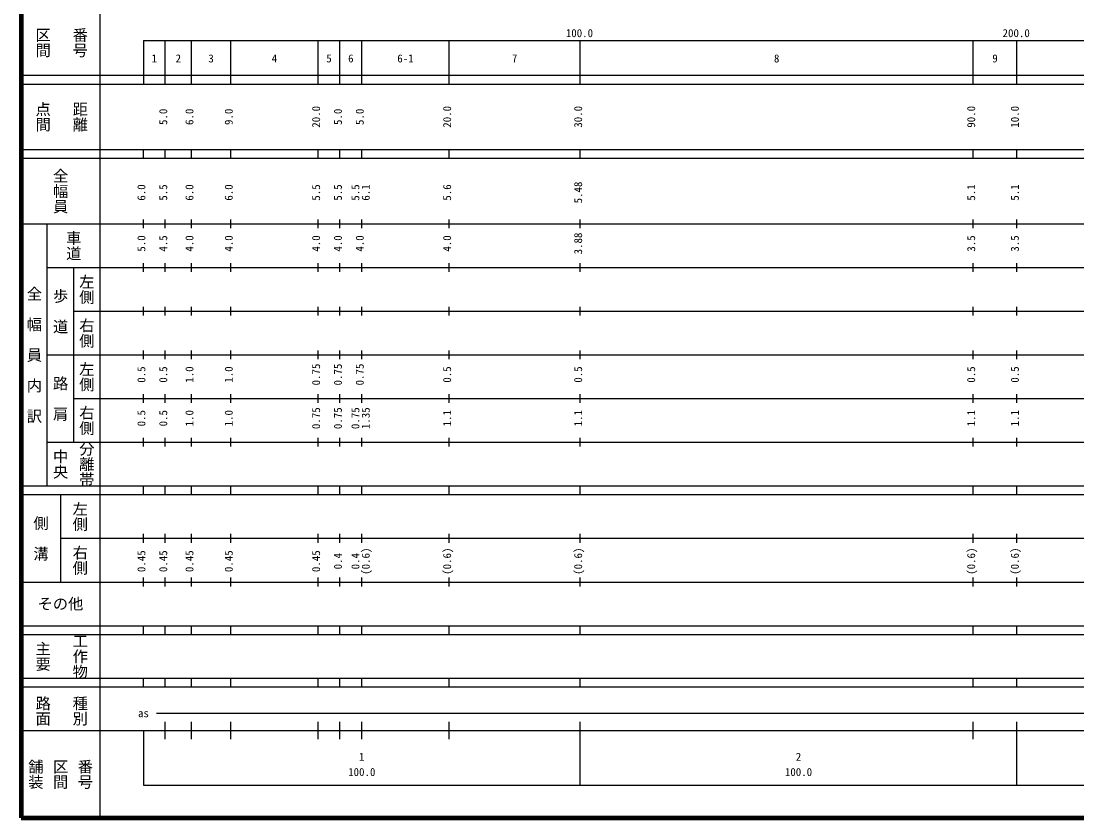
# Model space of a CAD drawing. Units: millimetres, scale not verified. Extents: x 40000 to 680000, y 20000 to 380000.
# Drawn here: x 40000 to 281741, y 20000 to 202409 of the extents above; entities that cross this region are included whole.
import ezdxf
from ezdxf.enums import TextEntityAlignment as Align

# ---------------------------------------------------------------- set-up
doc = ezdxf.new("R2010")
doc.units = ezdxf.units.MM
doc.header["$LTSCALE"] = 1000
doc.layers.add('M-TTL', color=2, linetype='Continuous', lineweight=140)
doc.layers.add('M-TTL-BAND', color=7, linetype='Continuous', lineweight=25)
doc.styles.add('@ＭＳ ゴシック', font='')
doc.styles.add('ＭＳ ゴシック', font='')
doc.styles.get('@ＭＳ ゴシック').set_extended_font_data('@MS Gothic')
doc.styles.get('ＭＳ ゴシック').set_extended_font_data('MS Gothic')

msp = doc.modelspace()

# ---------------------------------------------------------------- linework, layer by layer
at = {"layer": 'M-TTL'}
for p, q in [((40000, 380000), (40000, 20000)), ((40000, 20000), (680000, 20000))]:
    msp.add_line(p, q, dxfattribs=at)
at = {"layer": 'M-TTL-BAND'}
for p, q in [((58000, 370000), (58000, 20000)), ((68000, 198000), (579000, 198000)), ((68000, 198000), (68000, 188000)), ((73000, 188000), (73000, 198000)), ((79000, 188000), (79000, 198000)), ((88000, 188000), (88000, 198000)), ((108000, 188000), (108000, 198000)), ((113000, 188000), (113000, 198000)), ((118000, 188000), (118000, 198000)), ((138000, 188000), (138000, 198000)), ((168000, 188000), (168000, 198000)), ((258000, 188000), (258000, 198000)), ((268000, 188000), (268000, 198000)), ((40000, 190000), (579000, 190000)), ((40000, 188000), (579000, 188000)), ((40000, 173000), (579000, 173000)), ((68000, 171000), (68000, 173000)), ((73000, 171000), (73000, 173000)), ((79000, 171000), (79000, 173000)), ((88000, 171000), (88000, 173000)), ((108000, 171000), (108000, 173000)), ((113000, 171000), (113000, 173000)), ((118000, 171000), (118000, 173000)), ((138000, 171000), (138000, 173000)), ((168000, 171000), (168000, 173000)), ((258000, 171000), (258000, 173000)), ((268000, 171000), (268000, 173000)), ((40000, 171000), (579000, 171000)), ((40000, 156000), (579000, 156000)), ((46000, 96000), (46000, 156000)), ((68000, 155000), (68000, 157000)), ((73000, 155000), (73000, 157000)), ((79000, 155000), (79000, 157000)), ((88000, 155000), (88000, 157000)), ((108000, 155000), (108000, 157000)), ((113000, 155000), (113000, 157000)), ((118000, 155000), (118000, 157000)), ((138000, 155000), (138000, 157000)), ((168000, 155000), (168000, 157000)), ((258000, 155000), (258000, 157000)), ((268000, 155000), (268000, 157000)), ((46000, 146000), (579000, 146000)), ((52000, 146000), (52000, 106000)), ((68000, 145000), (68000, 147000)), ((73000, 145000), (73000, 147000)), ((79000, 145000), (79000, 147000)), ((88000, 145000), (88000, 147000)), ((108000, 145000), (108000, 147000)), ((113000, 145000), (113000, 147000)), ((118000, 145000), (118000, 147000)), ((138000, 145000), (138000, 147000)), ((168000, 145000), (168000, 147000)), ((258000, 145000), (258000, 147000)), ((268000, 145000), (268000, 147000)), ((52000, 136000), (579000, 136000)), ((68000, 135000), (68000, 137000)), ((73000, 135000), (73000, 137000)), ((79000, 135000), (79000, 137000)), ((88000, 135000), (88000, 137000)), ((108000, 135000), (108000, 137000)), ((113000, 135000), (113000, 137000)), ((118000, 135000), (118000, 137000)), ((138000, 135000), (138000, 137000)), ((168000, 135000), (168000, 137000)), ((258000, 135000), (258000, 137000)), ((268000, 135000), (268000, 137000)), ((46000, 126000), (579000, 126000)), ((68000, 125000), (68000, 127000)), ((73000, 125000), (73000, 127000)), ((79000, 125000), (79000, 127000)), ((88000, 125000), (88000, 127000)), ((108000, 125000), (108000, 127000)), ((113000, 125000), (113000, 127000)), ((118000, 125000), (118000, 127000)), ((138000, 125000), (138000, 127000)), ((168000, 125000), (168000, 127000)), ((258000, 125000), (258000, 127000)), ((268000, 125000), (268000, 127000)), ((68000, 115000), (68000, 117000)), ((73000, 115000), (73000, 117000)), ((79000, 115000), (79000, 117000)), ((88000, 115000), (88000, 117000)), ((108000, 115000), (108000, 117000)), ((113000, 115000), (113000, 117000)), ((118000, 115000), (118000, 117000)), ((138000, 115000), (138000, 117000)), ((168000, 115000), (168000, 117000)), ((258000, 115000), (258000, 117000)), ((268000, 115000), (268000, 117000)), ((52000, 116000), (579000, 116000)), ((68000, 105000), (68000, 107000)), ((73000, 105000), (73000, 107000)), ((79000, 105000), (79000, 107000)), ((88000, 105000), (88000, 107000)), ((108000, 105000), (108000, 107000)), ((113000, 105000), (113000, 107000)), ((118000, 105000), (118000, 107000)), ((138000, 105000), (138000, 107000)), ((168000, 105000), (168000, 107000)), ((258000, 105000), (258000, 107000)), ((268000, 105000), (268000, 107000)), ((46000, 106000), (579000, 106000)), ((40000, 96000), (579000, 96000)), ((68000, 94000), (68000, 96000)), ((73000, 94000), (73000, 96000)), ((79000, 94000), (79000, 96000)), ((88000, 94000), (88000, 96000)), ((108000, 94000), (108000, 96000)), ((113000, 94000), (113000, 96000)), ((118000, 94000), (118000, 96000)), ((138000, 94000), (138000, 96000)), ((168000, 94000), (168000, 96000)), ((258000, 94000), (258000, 96000)), ((268000, 94000), (268000, 96000)), ((40000, 94000), (579000, 94000)), ((49000, 94000), (49000, 74000)), ((68000, 83000), (68000, 85000)), ((73000, 83000), (73000, 85000)), ((79000, 83000), (79000, 85000)), ((88000, 83000), (88000, 85000)), ((108000, 83000), (108000, 85000)), ((113000, 83000), (113000, 85000)), ((118000, 83000), (118000, 85000)), ((138000, 83000), (138000, 85000)), ((168000, 83000), (168000, 85000)), ((258000, 83000), (258000, 85000)), ((268000, 83000), (268000, 85000)), ((49000, 84000), (579000, 84000)), ((68000, 73000), (68000, 75000)), ((73000, 73000), (73000, 75000)), ((79000, 73000), (79000, 75000)), ((88000, 73000), (88000, 75000)), ((108000, 73000), (108000, 75000)), ((113000, 73000), (113000, 75000)), ((118000, 73000), (118000, 75000)), ((138000, 73000), (138000, 75000)), ((168000, 73000), (168000, 75000)), ((258000, 73000), (258000, 75000)), ((268000, 73000), (268000, 75000)), ((40000, 74000), (579000, 74000)), ((40000, 64000), (579000, 64000)), ((68000, 62000), (68000, 64000)), ((73000, 62000), (73000, 64000)), ((79000, 62000), (79000, 64000)), ((88000, 62000), (88000, 64000)), ((108000, 62000), (108000, 64000)), ((113000, 62000), (113000, 64000)), ((118000, 62000), (118000, 64000)), ((138000, 62000), (138000, 64000)), ((168000, 62000), (168000, 64000)), ((258000, 62000), (258000, 64000)), ((268000, 62000), (268000, 64000)), ((40000, 62000), (579000, 62000)), ((40000, 52000), (579000, 52000)), ((68000, 50000), (68000, 52000)), ((73000, 50000), (73000, 52000)), ((79000, 50000), (79000, 52000)), ((88000, 50000), (88000, 52000)), ((108000, 50000), (108000, 52000)), ((113000, 50000), (113000, 52000)), ((118000, 50000), (118000, 52000)), ((138000, 50000), (138000, 52000)), ((168000, 50000), (168000, 52000)), ((258000, 50000), (258000, 52000)), ((268000, 50000), (268000, 52000)), ((40000, 50000), (579000, 50000)), ((71000, 44000), (565000, 44000)), ((73000, 38000), (73000, 42000)), ((79000, 38000), (79000, 42000)), ((88000, 38000), (88000, 42000)), ((108000, 38000), (108000, 42000)), ((113000, 38000), (113000, 42000)), ((118000, 38000), (118000, 42000)), ((138000, 38000), (138000, 42000)), ((168000, 27500), (168000, 42000)), ((258000, 38000), (258000, 42000)), ((268000, 27500), (268000, 42000)), ((40000, 40000), (579000, 40000)), ((68000, 40000), (68000, 27500)), ((68000, 27500), (579000, 27500))]:
    msp.add_line(p, q, dxfattribs=at)

# ---------------------------------------------------------------- texts
at = {"layer": 'M-TTL-BAND', "style": '@ＭＳ ゴシック'}
for s, p in [('区間', (45000, 197500)), ('番号', (53500, 197500)), ('点間', (45000, 180500)), ('距離', (53500, 180500)), ('全幅員', (49000, 163500)), ('車道', (52000, 151000)), ('左側', (55000, 141000)), ('全\u3000幅\u3000員\u3000内\u3000訳', (43000, 126000)), ('歩\u3000道', (49000, 136000)), ('右側', (55000, 131000)), ('左側', (55000, 121000)), ('路\u3000肩', (49000, 116000)), ('右側', (55000, 111000)), ('中央', (49000, 101000)), ('分離帯', (55000, 101000)), ('左側', (53500, 89000)), ('側\u3000溝', (44500, 84000)), ('右側', (53500, 79000)), ('工作物', (53500, 57000)), ('主要', (45000, 57000)), ('路面', (45000, 44500)), ('種別', (53500, 44500)), ('舗装', (43333, 30000)), ('区間', (49000, 30000)), ('番号', (54667, 30000))]:
    msp.add_text(s, height=2566, rotation=270, dxfattribs=at).set_placement(p, align=Align.MIDDLE_CENTER)
at = {"layer": 'M-TTL-BAND', "style": 'ＭＳ ゴシック'}
for s, p in [('100.0', (167844, 198195)), ('200.0', (267844, 198195)), ('1', (70500, 192405)), ('2', (76000, 192405)), ('3', (83500, 192405)), ('4', (98000, 192405)), ('5', (110500, 192405)), ('6', (115500, 192405)), ('6-1', (128000, 192405)), ('7', (153000, 192405)), ('8', (213000, 192405)), ('9', (263000, 192405)), ('as', (68000, 42500)), ('1', (118000, 32523)), ('2', (218000, 32523)), ('100.0', (118000, 29033)), ('100.0', (218000, 29033))]:
    msp.add_text(s, height=1833, dxfattribs=at).set_placement(p, align=Align.BOTTOM_CENTER)
for s, p in [('5.0', (74000, 180500)), ('6.0', (80000, 180500)), ('9.0', (89000, 180500)), ('20.0', (109000, 180500)), ('5.0', (114000, 180500)), ('5.0', (119000, 180500)), ('20.0', (139000, 180500)), ('30.0', (169000, 180500)), ('90.0', (259000, 180500)), ('10.0', (269000, 180500)), ('6.0', (69000, 163174)), ('5.5', (74000, 163174)), ('6.0', (80000, 163174)), ('6.0', (89000, 163174)), ('5.5', (109000, 163174)), ('5.5', (114000, 163174)), ('5.5', (118000, 163174)), ('6.1', (120370, 163174)), ('5.6', (139000, 163174)), ('5.48', (169000, 163174)), ('5.1', (259000, 163174)), ('5.1', (269000, 163174)), ('5.0', (69000, 151500)), ('4.5', (74000, 151500)), ('4.0', (80000, 151500)), ('4.0', (89000, 151500)), ('4.0', (109000, 151500)), ('4.0', (114000, 151500)), ('4.0', (119000, 151500)), ('4.0', (139000, 151500)), ('3.88', (169000, 151500)), ('3.5', (259000, 151500)), ('3.5', (269000, 151500)), ('0.75', (109000, 121500)), ('0.75', (114000, 121500)), ('0.75', (119000, 121500)), ('0.5', (69000, 121500)), ('0.5', (74000, 121500)), ('1.0', (80000, 121500)), ('1.0', (89000, 121500)), ('0.5', (139000, 121500)), ('0.5', (169000, 121500)), ('0.5', (259000, 121500)), ('0.5', (269000, 121500)), ('0.75', (109000, 111500)), ('0.75', (114000, 111500)), ('0.75', (118000, 111500)), ('1.35', (120370, 111500)), ('0.5', (69000, 111500)), ('0.5', (74000, 111500)), ('1.0', (80000, 111500)), ('1.0', (89000, 111500)), ('1.1', (139000, 111500)), ('1.1', (169000, 111500)), ('1.1', (259000, 111500)), ('1.1', (269000, 111500)), ('0.45', (69000, 78764)), ('0.45', (74000, 78764)), ('0.45', (80000, 78764)), ('0.45', (89000, 78764)), ('0.45', (109000, 78764)), ('0.4', (114000, 78764)), ('0.4', (118000, 78764)), ('(0.6)', (120370, 78764)), ('(0.6)', (139000, 78764)), ('(0.6)', (169000, 78764)), ('(0.6)', (259000, 78764)), ('(0.6)', (269000, 78764))]:
    msp.add_text(s, height=1833, rotation=90, dxfattribs=at).set_placement(p, align=Align.BOTTOM_CENTER)
msp.add_text('その他', height=2566, dxfattribs=at).set_placement((49000, 69000), align=Align.MIDDLE_CENTER)

doc.saveas('drawing.dxf')
